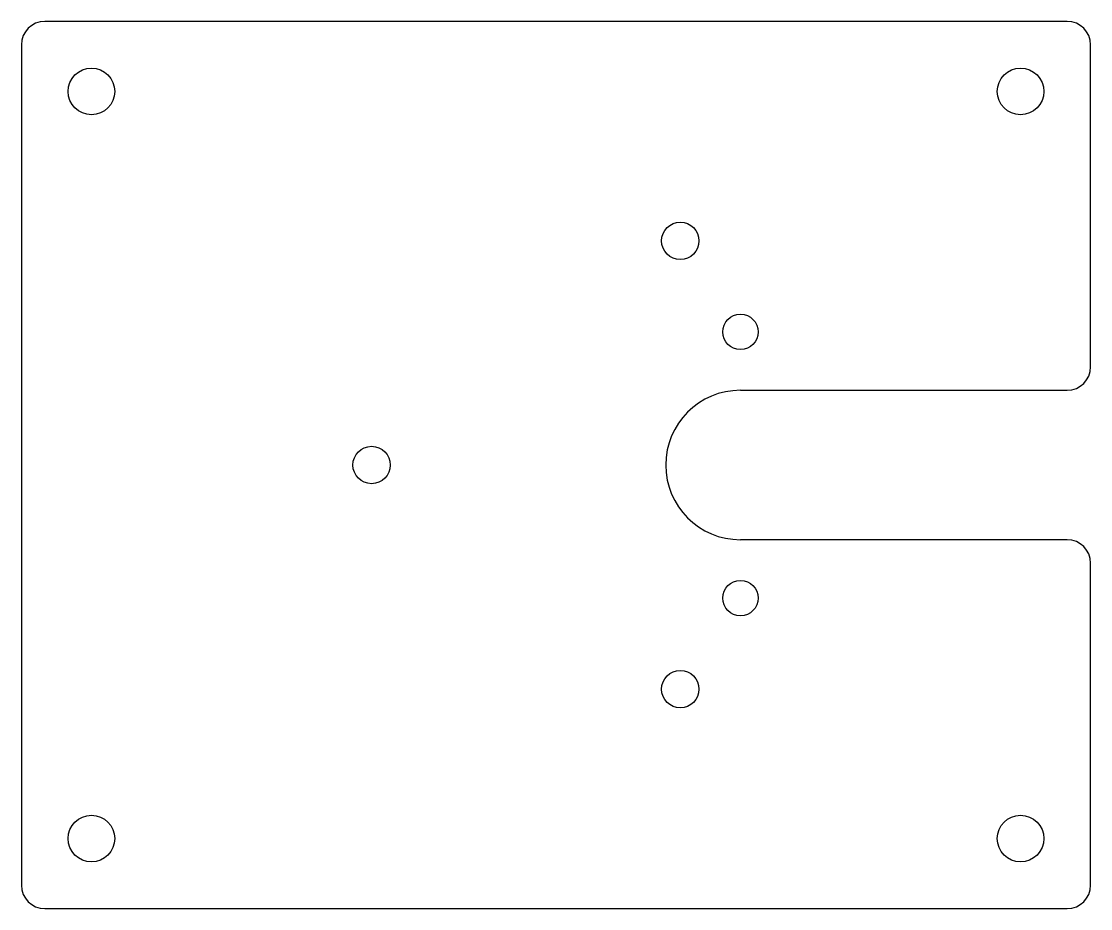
# Model space of a CAD drawing. Header units: millimetres. Extents: x -55 to 60, y -48 to 48.
import ezdxf

# ---------------------------------------------------------------- set-up
doc = ezdxf.new("R2010")
doc.units = ezdxf.units.MM

msp = doc.modelspace()

# ---------------------------------------------------------------- linework, layer by layer
at = {"color": 7, "linetype": 'Continuous', "lineweight": 25}
for p, q in [((57, 47.5), (-52.5, 47.5)), ((-55, 45), (-55, -45)), ((59.5, 10.5), (59.5, 45)), ((22, 8), (57, 8)), ((57, -8), (22, -8)), ((59.5, -45), (59.5, -10.5)), ((-52.5, -47.5), (57, -47.5))]:
    msp.add_line(p, q, dxfattribs=at)
for centre, radius in [((-47.5, 40), 2.5), ((52, 40), 2.5), ((15.56, 24), 2), ((22, 14.25), 1.9), ((-17.5, 0), 2), ((22, -14.25), 1.9), ((15.56, -24), 2), ((-47.5, -40), 2.5), ((52, -40), 2.5)]:
    msp.add_circle(centre, radius, dxfattribs=at)
for centre, radius, start, end in [((-52.5, 45), 2.5, 90, 180), ((57, 45), 2.5, 0, 90), ((57, 10.5), 2.5, 270, 0), ((22, 0), 8, 90, 270), ((57, -10.5), 2.5, 0, 90), ((-52.5, -45), 2.5, 180, 270), ((57, -45), 2.5, 270, 0)]:
    msp.add_arc(centre, radius, start, end, dxfattribs=at)

doc.saveas('drawing.dxf')
